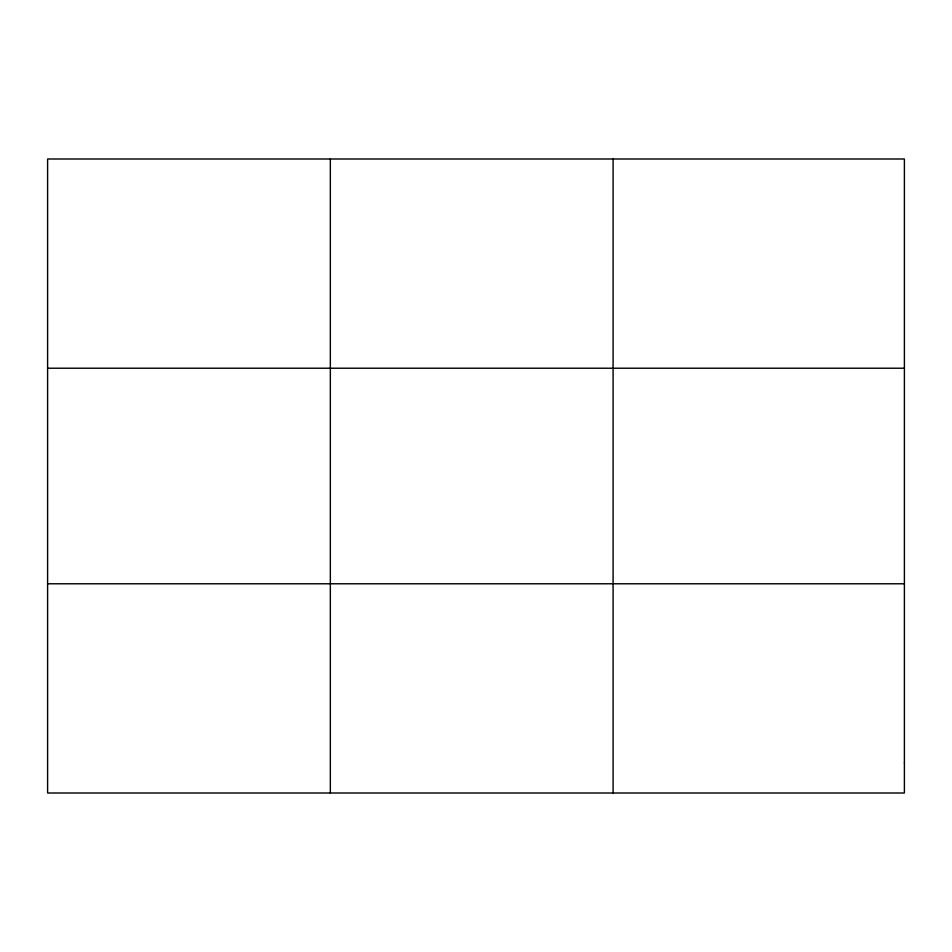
<?xml version="1.0" encoding="UTF-8"?>
<svg xmlns="http://www.w3.org/2000/svg" width="952" height="952" viewBox="0 0 952 952"><rect width="100%" height="100%" fill="white"/><g stroke="black" fill="none" stroke-linecap="round" stroke-linejoin="round"><path stroke-width="1.43" d="M330.344 793.004L330.344 158.996M613.088 793.004L613.088 158.996M47.6 368.222L904.4 368.222M47.6 583.778L904.4 583.778M904.4 763.111L904.4 793.004L47.6 793.004L47.6 158.996L904.4 158.996L904.4 763.111"/></g></svg>
